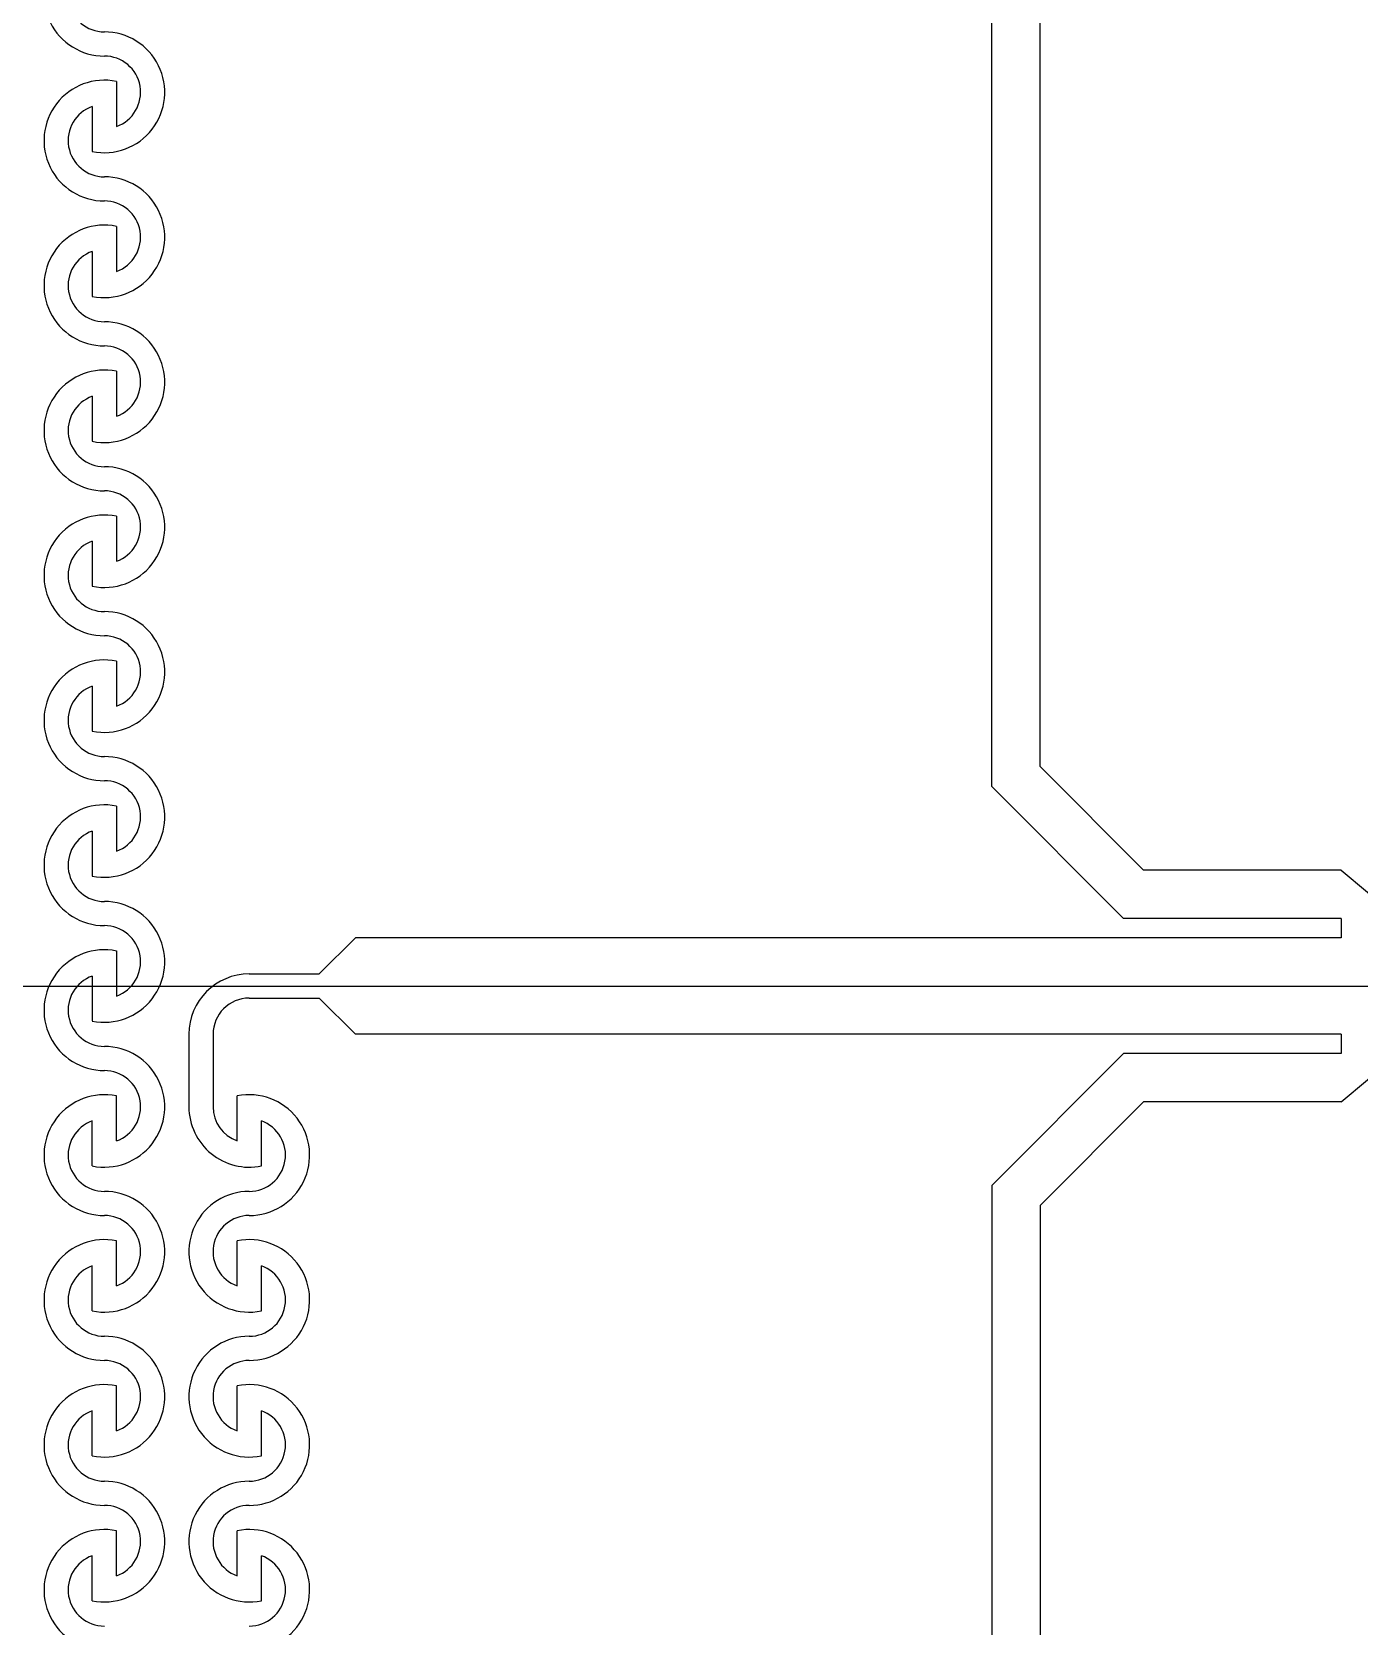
# Model space of a CAD drawing. Header units: millimetres. Extents: x 45556 to 173556, y 25313 to 153313.
# Drawn here: x 135205 to 137952, y 73988 to 77288 of the extents above; entities that cross this region are included whole.
import ezdxf

# ---------------------------------------------------------------- set-up
doc = ezdxf.new("R2010")
doc.units = ezdxf.units.MM
doc.layers.add('CLEAR', color=140, linetype='Continuous')

msp = doc.modelspace()

# ---------------------------------------------------------------- linework, layer by layer
msp.add_line((113649.8, 75313.2), (140462.6, 75313.2))
for radius in [25000, 15000]:
    msp.add_circle((127056.2, 75313.2), radius)
at = {"layer": 'CLEAR'}
for p, q in [((137291.9, 75767.5), (137291.9, 81454.7)), ((137191.9, 75726.1), (137191.9, 81413.2)), ((135379.8, 77185.7), (135379.8, 77092.5)), ((135379.8, 77185.7), (135379.8, 77092.5)), ((135379.8, 77185.7), (135379.8, 77092.5)), ((135379.8, 77185.7), (135379.8, 77092.5)), ((135329.8, 77133.9), (135329.8, 77040.8)), ((135329.8, 77133.9), (135329.8, 77040.8)), ((135329.8, 77133.9), (135329.8, 77040.8)), ((135329.8, 77133.9), (135329.8, 77040.8)), ((135379.8, 76885.7), (135379.8, 76792.5)), ((135379.8, 76885.7), (135379.8, 76792.5)), ((135379.8, 76885.7), (135379.8, 76792.5)), ((135379.8, 76885.7), (135379.8, 76792.5)), ((135329.8, 76833.9), (135329.8, 76740.8)), ((135329.8, 76833.9), (135329.8, 76740.8)), ((135329.8, 76833.9), (135329.8, 76740.8)), ((135329.8, 76833.9), (135329.8, 76740.8)), ((135379.8, 76585.7), (135379.8, 76492.5)), ((135379.8, 76585.7), (135379.8, 76492.5)), ((135379.8, 76585.7), (135379.8, 76492.5)), ((135379.8, 76585.7), (135379.8, 76492.5)), ((135329.8, 76533.9), (135329.8, 76440.8)), ((135329.8, 76533.9), (135329.8, 76440.8)), ((135329.8, 76533.9), (135329.8, 76440.8)), ((135329.8, 76533.9), (135329.8, 76440.8)), ((135379.8, 76285.7), (135379.8, 76192.5)), ((135379.8, 76285.7), (135379.8, 76192.5)), ((135379.8, 76285.7), (135379.8, 76192.5)), ((135379.8, 76285.7), (135379.8, 76192.5)), ((135329.8, 76233.9), (135329.8, 76140.8)), ((135329.8, 76233.9), (135329.8, 76140.8)), ((135329.8, 76233.9), (135329.8, 76140.8)), ((135329.8, 76233.9), (135329.8, 76140.8)), ((135379.8, 75985.7), (135379.8, 75892.5)), ((135379.8, 75985.7), (135379.8, 75892.5)), ((135379.8, 75985.7), (135379.8, 75892.5)), ((135379.8, 75985.7), (135379.8, 75892.5)), ((135329.8, 75933.9), (135329.8, 75840.8)), ((135329.8, 75933.9), (135329.8, 75840.8)), ((135329.8, 75933.9), (135329.8, 75840.8)), ((135329.8, 75933.9), (135329.8, 75840.8)), ((137506.2, 75553.2), (137291.9, 75767.5)), ((137464.8, 75453.2), (137191.9, 75726.1)), ((135379.8, 75685.7), (135379.8, 75592.5)), ((135379.8, 75685.7), (135379.8, 75592.5)), ((135379.8, 75685.7), (135379.8, 75592.5)), ((135379.8, 75685.7), (135379.8, 75592.5)), ((135329.8, 75633.9), (135329.8, 75540.8)), ((135329.8, 75633.9), (135329.8, 75540.8)), ((135329.8, 75633.9), (135329.8, 75540.8)), ((135329.8, 75633.9), (135329.8, 75540.8)), ((137914.8, 75553.2), (137506.2, 75553.2)), ((137914.8, 75553.2), (138057.8, 75433.2)), ((137914.8, 75453.2), (137464.8, 75453.2)), ((137914.8, 75453.2), (137914.8, 75413.2)), ((135799.8, 75338.2), (135874.8, 75413.2)), ((137914.8, 75413.2), (135874.8, 75413.2)), ((135379.8, 75385.7), (135379.8, 75292.5)), ((135379.8, 75385.7), (135379.8, 75292.5)), ((135379.8, 75385.7), (135379.8, 75292.5)), ((135379.8, 75385.7), (135379.8, 75292.5)), ((135329.8, 75333.9), (135329.8, 75240.8)), ((135329.8, 75333.9), (135329.8, 75240.8)), ((135329.8, 75333.9), (135329.8, 75240.8)), ((135329.8, 75333.9), (135329.8, 75240.8)), ((135654.8, 75338.2), (135799.8, 75338.2)), ((135654.8, 75288.2), (135799.8, 75288.2)), ((135799.8, 75288.2), (135874.8, 75213.2)), ((135529.8, 75213.2), (135529.8, 75063.2)), ((135529.8, 75213.2), (135529.8, 75063.2)), ((135579.8, 75213.2), (135579.8, 75063.2)), ((135579.8, 75213.2), (135579.8, 75063.2)), ((137914.8, 75213.2), (135874.8, 75213.2)), ((137914.8, 75213.2), (137914.8, 75173.2)), ((137914.8, 75073.2), (138057.8, 75193.2)), ((137464.8, 75173.2), (137191.9, 74900.4)), ((137914.8, 75173.2), (137464.8, 75173.2)), ((135379.8, 74992.5), (135379.8, 75085.7)), ((135379.8, 74992.5), (135379.8, 75085.7)), ((135379.8, 74992.5), (135379.8, 75085.7)), ((135379.8, 74992.5), (135379.8, 75085.7)), ((135629.8, 74992.5), (135629.8, 75085.7)), ((135629.8, 74992.5), (135629.8, 75085.7)), ((135629.8, 74992.5), (135629.8, 75085.7)), ((135629.8, 74992.5), (135629.8, 75085.7)), ((137506.2, 75073.2), (137291.9, 74859)), ((137914.8, 75073.2), (137506.2, 75073.2)), ((135329.8, 74940.8), (135329.8, 75033.9)), ((135329.8, 74940.8), (135329.8, 75033.9)), ((135329.8, 74940.8), (135329.8, 75033.9)), ((135329.8, 74940.8), (135329.8, 75033.9)), ((135679.8, 74940.8), (135679.8, 75033.9)), ((135679.8, 74940.8), (135679.8, 75033.9)), ((135679.8, 74940.8), (135679.8, 75033.9)), ((135679.8, 74940.8), (135679.8, 75033.9)), ((137191.9, 74900.4), (137191.9, 69213.2)), ((137291.9, 74859), (137291.9, 69171.8)), ((135379.8, 74692.5), (135379.8, 74785.7)), ((135379.8, 74692.5), (135379.8, 74785.7)), ((135379.8, 74692.5), (135379.8, 74785.7)), ((135379.8, 74692.5), (135379.8, 74785.7)), ((135629.8, 74692.5), (135629.8, 74785.7)), ((135629.8, 74692.5), (135629.8, 74785.7)), ((135629.8, 74692.5), (135629.8, 74785.7)), ((135629.8, 74692.5), (135629.8, 74785.7)), ((135329.8, 74640.8), (135329.8, 74733.9)), ((135329.8, 74640.8), (135329.8, 74733.9)), ((135329.8, 74640.8), (135329.8, 74733.9)), ((135329.8, 74640.8), (135329.8, 74733.9)), ((135679.8, 74640.8), (135679.8, 74733.9)), ((135679.8, 74640.8), (135679.8, 74733.9)), ((135679.8, 74640.8), (135679.8, 74733.9)), ((135679.8, 74640.8), (135679.8, 74733.9)), ((135379.8, 74392.5), (135379.8, 74485.7)), ((135379.8, 74392.5), (135379.8, 74485.7)), ((135379.8, 74392.5), (135379.8, 74485.7)), ((135379.8, 74392.5), (135379.8, 74485.7)), ((135629.8, 74392.5), (135629.8, 74485.7)), ((135629.8, 74392.5), (135629.8, 74485.7)), ((135629.8, 74392.5), (135629.8, 74485.7)), ((135629.8, 74392.5), (135629.8, 74485.7)), ((135329.8, 74340.8), (135329.8, 74433.9)), ((135329.8, 74340.8), (135329.8, 74433.9)), ((135329.8, 74340.8), (135329.8, 74433.9)), ((135329.8, 74340.8), (135329.8, 74433.9)), ((135679.8, 74340.8), (135679.8, 74433.9)), ((135679.8, 74340.8), (135679.8, 74433.9)), ((135679.8, 74340.8), (135679.8, 74433.9)), ((135679.8, 74340.8), (135679.8, 74433.9)), ((135379.8, 74092.5), (135379.8, 74185.7)), ((135379.8, 74092.5), (135379.8, 74185.7)), ((135379.8, 74092.5), (135379.8, 74185.7)), ((135379.8, 74092.5), (135379.8, 74185.7)), ((135629.8, 74092.5), (135629.8, 74185.7)), ((135629.8, 74092.5), (135629.8, 74185.7)), ((135629.8, 74092.5), (135629.8, 74185.7)), ((135629.8, 74092.5), (135629.8, 74185.7)), ((135329.8, 74040.8), (135329.8, 74133.9)), ((135329.8, 74040.8), (135329.8, 74133.9)), ((135329.8, 74040.8), (135329.8, 74133.9)), ((135329.8, 74040.8), (135329.8, 74133.9)), ((135679.8, 74040.8), (135679.8, 74133.9)), ((135679.8, 74040.8), (135679.8, 74133.9)), ((135679.8, 74040.8), (135679.8, 74133.9)), ((135679.8, 74040.8), (135679.8, 74133.9))]:
    msp.add_line(p, q, dxfattribs=at)
for centre, radius, start, end in [((135354.8, 77363.2), 125, 78.463, 270), ((135354.8, 77363.2), 125, 78.463, 270), ((135354.8, 77363.2), 75, 109.4712, 270), ((135354.8, 77363.2), 75, 109.4712, 270), ((135354.8, 77163.2), 125, 258.463, 90), ((135354.8, 77163.2), 125, 258.463, 90), ((135354.8, 77163.2), 75, 289.4712, 90), ((135354.8, 77163.2), 75, 289.4712, 90), ((135354.8, 77063.2), 125, 78.463, 270), ((135354.8, 77063.2), 125, 78.463, 270), ((135354.8, 77063.2), 75, 109.4712, 270), ((135354.8, 77063.2), 75, 109.4712, 270), ((135354.8, 76863.2), 125, 258.463, 90), ((135354.8, 76863.2), 125, 258.463, 90), ((135354.8, 76863.2), 75, 289.4712, 90), ((135354.8, 76863.2), 75, 289.4712, 90), ((135354.8, 76763.2), 125, 78.463, 270), ((135354.8, 76763.2), 125, 78.463, 270), ((135354.8, 76763.2), 75, 109.4712, 270), ((135354.8, 76763.2), 75, 109.4712, 270), ((135354.8, 76563.2), 125, 258.463, 90), ((135354.8, 76563.2), 125, 258.463, 90), ((135354.8, 76563.2), 75, 289.4712, 90), ((135354.8, 76563.2), 75, 289.4712, 90), ((135354.8, 76463.2), 125, 78.463, 270), ((135354.8, 76463.2), 125, 78.463, 270), ((135354.8, 76463.2), 75, 109.4712, 270), ((135354.8, 76463.2), 75, 109.4712, 270), ((135354.8, 76263.2), 125, 258.463, 90), ((135354.8, 76263.2), 125, 258.463, 90), ((135354.8, 76263.2), 75, 289.4712, 90), ((135354.8, 76263.2), 75, 289.4712, 90), ((135354.8, 76163.2), 125, 78.463, 270), ((135354.8, 76163.2), 125, 78.463, 270), ((135354.8, 76163.2), 75, 109.4712, 270), ((135354.8, 76163.2), 75, 109.4712, 270), ((135354.8, 75963.2), 125, 258.463, 90), ((135354.8, 75963.2), 125, 258.463, 90), ((135354.8, 75963.2), 75, 289.4712, 90), ((135354.8, 75963.2), 75, 289.4712, 90), ((135354.8, 75863.2), 125, 78.463, 270), ((135354.8, 75863.2), 125, 78.463, 270), ((135354.8, 75863.2), 75, 109.4712, 270), ((135354.8, 75863.2), 75, 109.4712, 270), ((135354.8, 75663.2), 125, 258.463, 90), ((135354.8, 75663.2), 125, 258.463, 90), ((135354.8, 75663.2), 75, 289.4712, 90), ((135354.8, 75663.2), 75, 289.4712, 90), ((135354.8, 75563.2), 125, 78.463, 270), ((135354.8, 75563.2), 125, 78.463, 270), ((135354.8, 75563.2), 75, 109.4712, 270), ((135354.8, 75563.2), 75, 109.4712, 270), ((135354.8, 75363.2), 125, 258.463, 90), ((135354.8, 75363.2), 125, 258.463, 90), ((135354.8, 75363.2), 75, 289.4712, 90), ((135354.8, 75363.2), 75, 289.4712, 90), ((135354.8, 75263.2), 125, 78.463, 270), ((135354.8, 75263.2), 125, 78.463, 270), ((135354.8, 75263.2), 75, 109.4712, 270), ((135354.8, 75263.2), 75, 109.4712, 270), ((135654.8, 75213.2), 125, 90, 180), ((135654.8, 75213.2), 125, 90, 180), ((135654.8, 75213.2), 75, 90, 180), ((135654.8, 75213.2), 75, 90, 180), ((135354.8, 75063.2), 125, 258.463, 90), ((135354.8, 75063.2), 125, 258.463, 90), ((135354.8, 75063.2), 75, 289.4712, 90), ((135354.8, 75063.2), 75, 289.4712, 90), ((135354.8, 74963.2), 125, 78.463, 270), ((135354.8, 74963.2), 125, 78.463, 270), ((135654.8, 74963.2), 125, 270, 101.537), ((135654.8, 74963.2), 125, 270, 101.537), ((135654.8, 75063.2), 125, 180, 281.537), ((135654.8, 75063.2), 125, 180, 281.537), ((135654.8, 75063.2), 75, 180, 250.5288), ((135654.8, 75063.2), 75, 180, 250.5288), ((135354.8, 74963.2), 75, 109.4712, 270), ((135354.8, 74963.2), 75, 109.4712, 270), ((135654.8, 74963.2), 75, 270, 70.5288), ((135654.8, 74963.2), 75, 270, 70.5288), ((135354.8, 74763.2), 125, 258.463, 90), ((135354.8, 74763.2), 125, 258.463, 90), ((135654.8, 74763.2), 125, 90, 281.537), ((135654.8, 74763.2), 125, 90, 281.537), ((135354.8, 74763.2), 75, 289.4712, 90), ((135354.8, 74763.2), 75, 289.4712, 90), ((135654.8, 74763.2), 75, 90, 250.5288), ((135654.8, 74763.2), 75, 90, 250.5288), ((135354.8, 74663.2), 125, 78.463, 270), ((135354.8, 74663.2), 125, 78.463, 270), ((135654.8, 74663.2), 125, 270, 101.537), ((135654.8, 74663.2), 125, 270, 101.537), ((135354.8, 74663.2), 75, 109.4712, 270), ((135354.8, 74663.2), 75, 109.4712, 270), ((135654.8, 74663.2), 75, 270, 70.5288), ((135654.8, 74663.2), 75, 270, 70.5288), ((135354.8, 74463.2), 125, 258.463, 90), ((135354.8, 74463.2), 125, 258.463, 90), ((135654.8, 74463.2), 125, 90, 281.537), ((135654.8, 74463.2), 125, 90, 281.537), ((135354.8, 74463.2), 75, 289.4712, 90), ((135354.8, 74463.2), 75, 289.4712, 90), ((135654.8, 74463.2), 75, 90, 250.5288), ((135654.8, 74463.2), 75, 90, 250.5288), ((135354.8, 74363.2), 125, 78.463, 270), ((135354.8, 74363.2), 125, 78.463, 270), ((135654.8, 74363.2), 125, 270, 101.537), ((135654.8, 74363.2), 125, 270, 101.537), ((135354.8, 74363.2), 75, 109.4712, 270), ((135354.8, 74363.2), 75, 109.4712, 270), ((135654.8, 74363.2), 75, 270, 70.5288), ((135654.8, 74363.2), 75, 270, 70.5288), ((135354.8, 74163.2), 125, 258.463, 90), ((135354.8, 74163.2), 125, 258.463, 90), ((135654.8, 74163.2), 125, 90, 281.537), ((135654.8, 74163.2), 125, 90, 281.537), ((135354.8, 74163.2), 75, 289.4712, 90), ((135354.8, 74163.2), 75, 289.4712, 90), ((135654.8, 74163.2), 75, 90, 250.5288), ((135654.8, 74163.2), 75, 90, 250.5288), ((135354.8, 74063.2), 125, 78.463, 270), ((135354.8, 74063.2), 125, 78.463, 270), ((135654.8, 74063.2), 125, 270, 101.537), ((135654.8, 74063.2), 125, 270, 101.537), ((135354.8, 74063.2), 75, 109.4712, 270), ((135354.8, 74063.2), 75, 109.4712, 270), ((135654.8, 74063.2), 75, 270, 70.5288), ((135654.8, 74063.2), 75, 270, 70.5288)]:
    msp.add_arc(centre, radius, start, end, dxfattribs=at)

doc.saveas('drawing.dxf')
